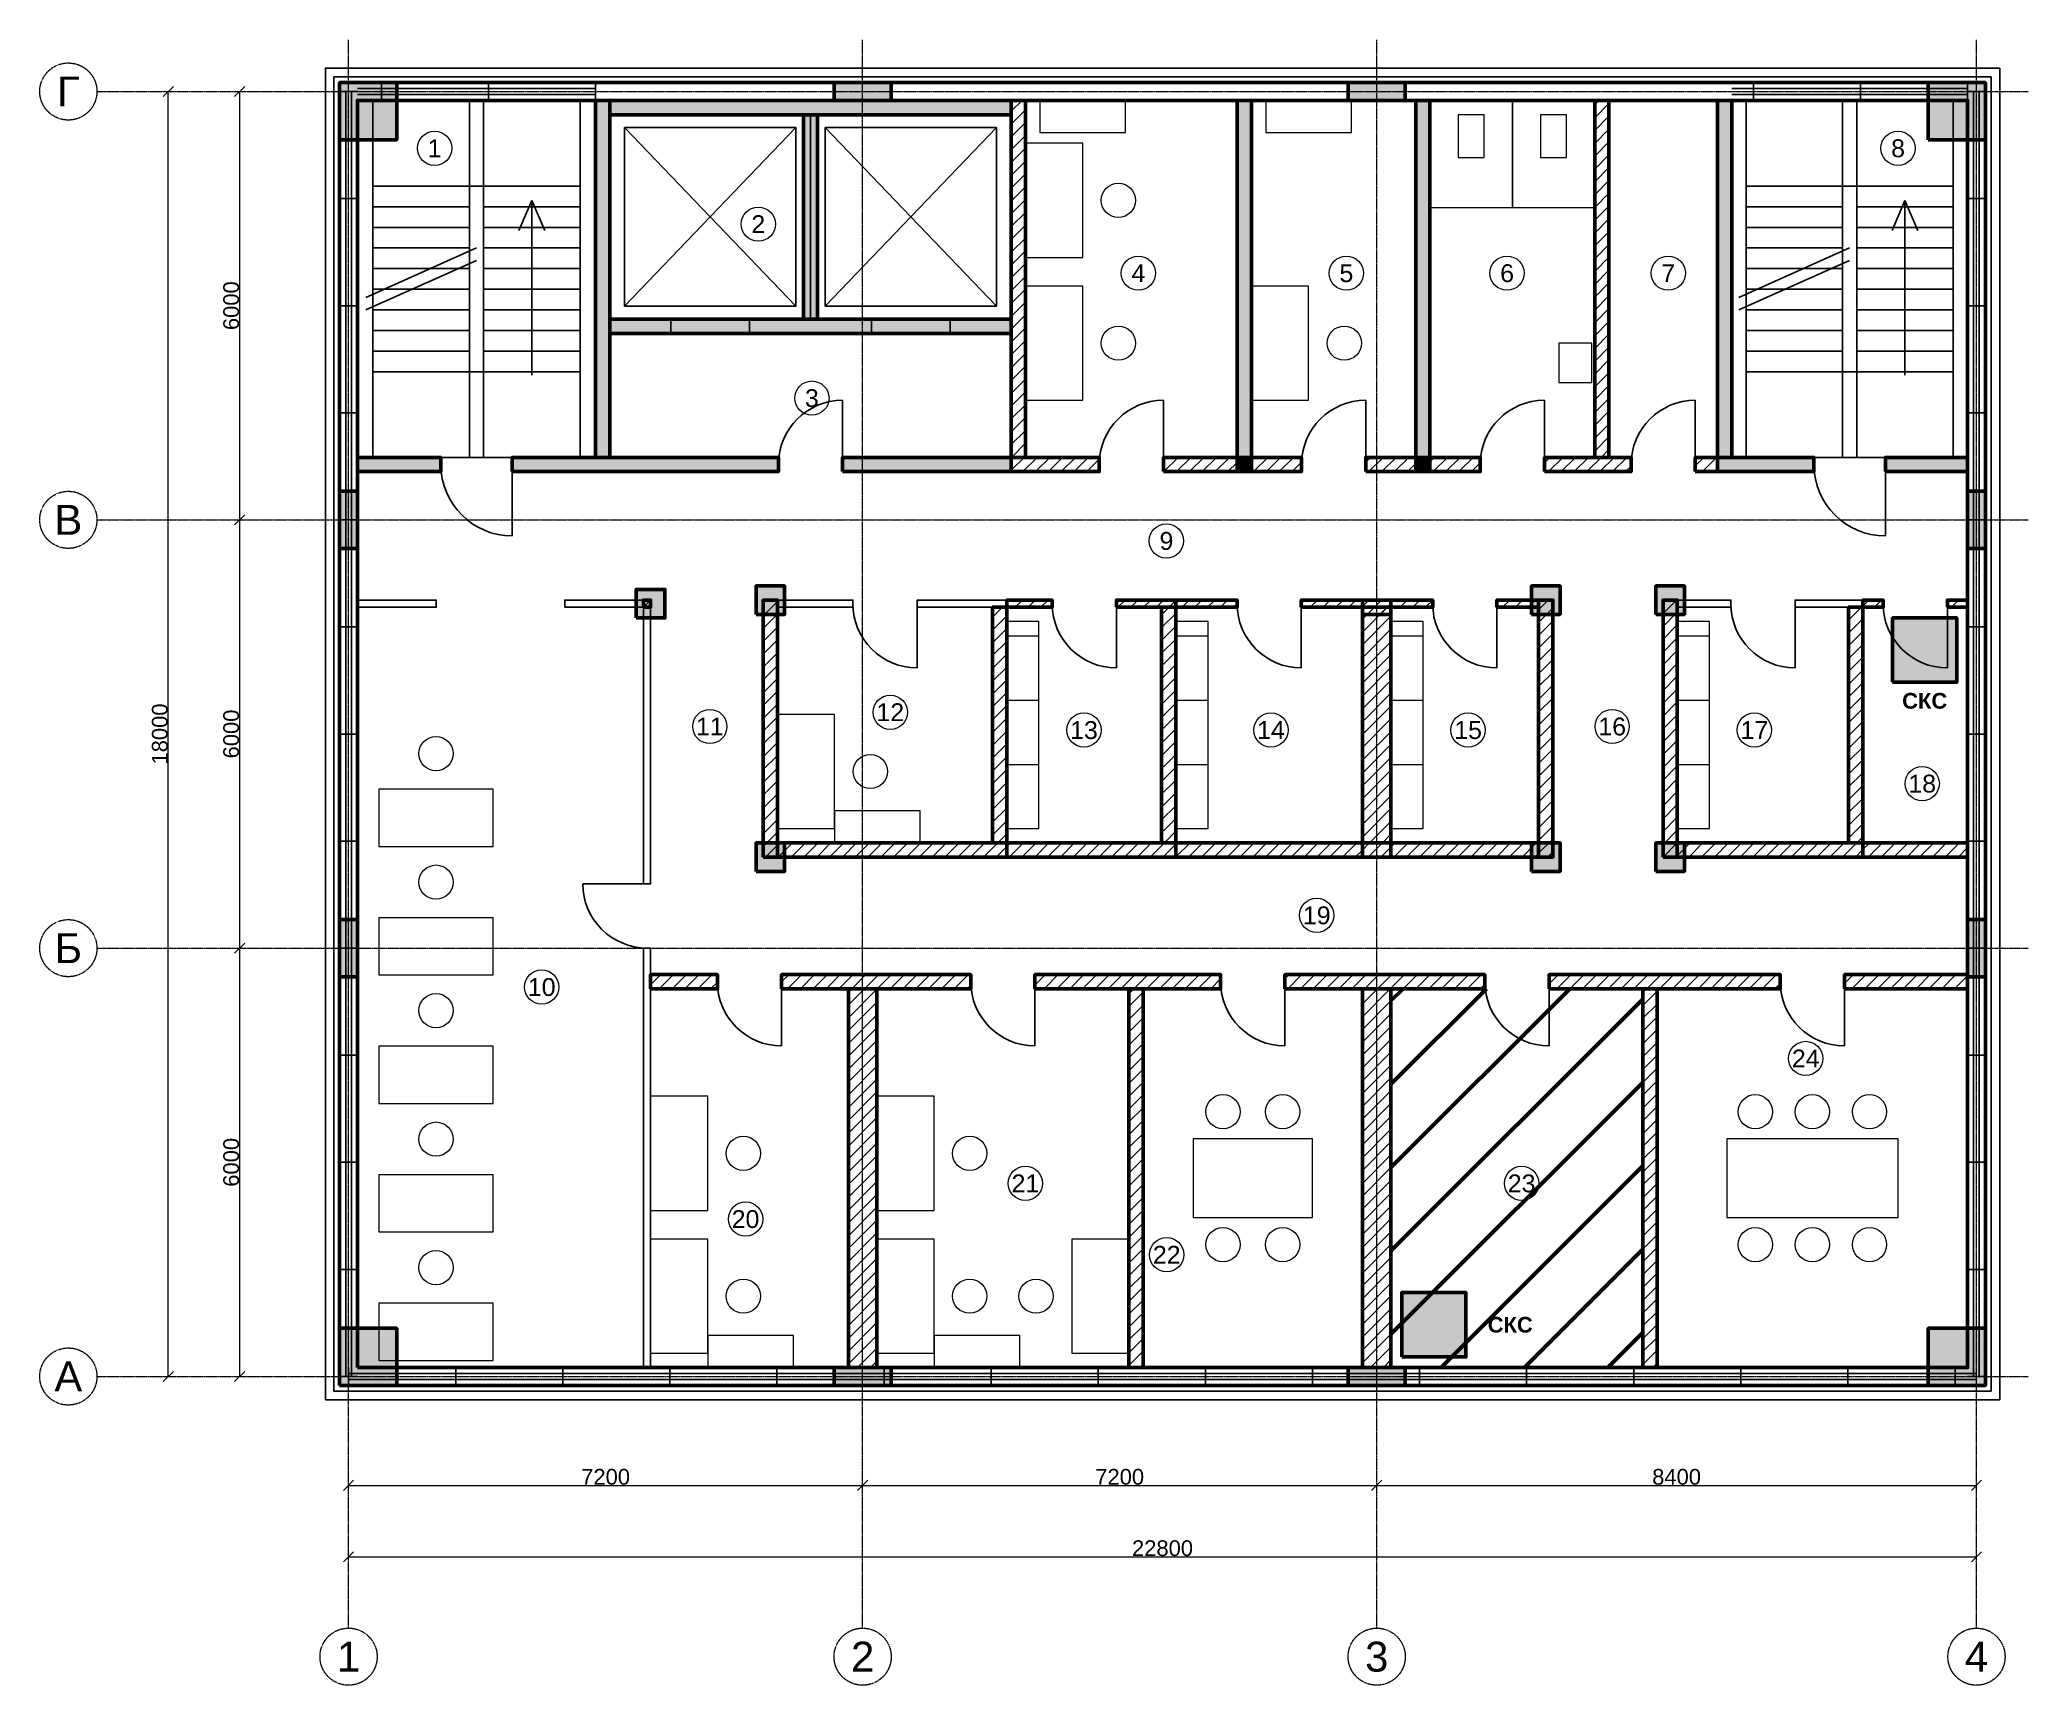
# Model space of a CAD drawing. Header units: millimetres. Extents: x -4325 to 23525, y -4325 to 18725.
import ezdxf
from ezdxf.enums import TextEntityAlignment as Align

# ---------------------------------------------------------------- set-up
doc = ezdxf.new("R2010")
doc.units = ezdxf.units.MM
doc.linetypes.add('CENTER2', pattern=[2.541, 1.587, -0.318, 0.318, -0.318])
for name, color, linetype, lineweight in [('A-ANNO-ROOM', 7, 'CONTINUOUS', 18), ('A-DIMS', 8, 'CONTINUOUS', 13), ('A-DOOR', 3, 'CONTINUOUS', 25), ('A-ELEV', 7, 'CONTINUOUS', 25), ('A-FACADE-PANEL', 8, 'CONTINUOUS', 25), ('A-FURN', 8, 'CONTINUOUS', 18), ('A-GLAZ-RIBBON', 5, 'CONTINUOUS', 25), ('A-GRID', 8, 'CENTER2', 13), ('A-HATCH', 9, 'CONTINUOUS', 9), ('A-OUTLINE', 7, 'CONTINUOUS', 50), ('A-SANI', 8, 'CONTINUOUS', 18), ('A-STAIR', 7, 'CONTINUOUS', 25), ('A-WALL-BLOCK', 9, 'CONTINUOUS', 50), ('A-WALL-GLASS', 4, 'CONTINUOUS', 25), ('A-WALL-RC', 7, 'CONTINUOUS', 50), ('E-SCS-RISER', 1, 'CONTINUOUS', 50), ('E-SERVER-ROOM', 1, 'CONTINUOUS', 50)]:
    doc.layers.add(name, color=color, linetype=linetype, lineweight=lineweight)
doc.styles.add('Arial-Bold', font='arialbd.ttf')
doc.styles.get("Standard").update_dxf_attribs({"font": 'arial.ttf'})

msp = doc.modelspace()

# ---------------------------------------------------------------- hatches: boundary and pattern name
at = {"layer": 'A-HATCH'}
h = msp.add_hatch(dxfattribs=at)
h.set_pattern_fill('ANSI31', scale=40)
h.paths.add_polyline_path([(9282, 12875), (9482, 12875), (9482, 17875), (9482, 17875), (9282, 17875), (9282, 17875)])
h = msp.add_hatch(dxfattribs=at)
h.set_pattern_fill('ANSI31', scale=40)
h.paths.add_polyline_path([(17453, 12875), (17653, 12875), (17653, 17875), (17653, 17875), (17453, 17875), (17453, 17875)])
h = msp.add_hatch(dxfattribs=at)
h.set_pattern_fill('ANSI31', scale=40)
h.paths.add_polyline_path([(9282, 12675), (10514, 12675), (10514, 12875), (9282, 12875)])
h = msp.add_hatch(dxfattribs=at)
h.set_pattern_fill('ANSI31', scale=40)
h.paths.add_polyline_path([(11414, 12675), (12445, 12675), (12445, 12875), (11414, 12875)])
h = msp.add_hatch(dxfattribs=at)
h.set_pattern_fill('ANSI31', scale=40)
h.paths.add_polyline_path([(12645, 12675), (13346, 12675), (13346, 12875), (12645, 12875)])
h = msp.add_hatch(dxfattribs=at)
h.set_pattern_fill('ANSI31', scale=40)
h.paths.add_polyline_path([(14246, 12675), (14946, 12675), (14946, 12875), (14246, 12875)])
h = msp.add_hatch(dxfattribs=at)
h.set_pattern_fill('ANSI31', scale=40)
h.paths.add_polyline_path([(15146, 12675), (15850, 12675), (15850, 12875), (15146, 12875)])
h = msp.add_hatch(dxfattribs=at)
h.set_pattern_fill('ANSI31', scale=40)
h.paths.add_polyline_path([(16750, 12675), (17962, 12675), (17962, 12875), (16750, 12875)])
h = msp.add_hatch(dxfattribs=at)
h.set_pattern_fill('ANSI31', scale=40)
h.paths.add_polyline_path([(18862, 12675), (19172, 12675), (19172, 12875), (18862, 12875)])
h = msp.add_hatch(dxfattribs=at)
h.set_pattern_fill('ANSI31', scale=40)
h.paths.add_polyline_path([(4130, 10775), (4230, 10775), (4230, 10875), (4130, 10875)])
h = msp.add_hatch(dxfattribs=at)
h.set_pattern_fill('ANSI31', scale=40)
h.paths.add_polyline_path([(5807, 7275), (6007, 7275), (6007, 10875), (5807, 10875)])
h = msp.add_hatch(dxfattribs=at)
h.set_pattern_fill('ANSI31', scale=40)
h.paths.add_polyline_path([(9220, 10775), (9854, 10775), (9854, 10875), (9220, 10875)])
h = msp.add_hatch(dxfattribs=at)
h.set_pattern_fill('ANSI31', scale=40)
h.paths.add_polyline_path([(10754, 10775), (11588, 10775), (11588, 10875), (10754, 10875)])
h = msp.add_hatch(dxfattribs=at)
h.set_pattern_fill('ANSI31', scale=40)
h.paths.add_polyline_path([(11588, 10775), (12444, 10775), (12444, 10875), (11588, 10875)])
h = msp.add_hatch(dxfattribs=at)
h.set_pattern_fill('ANSI31', scale=40)
h.paths.add_polyline_path([(13344, 10775), (14200, 10775), (14200, 10875), (13344, 10875)])
h = msp.add_hatch(dxfattribs=at)
h.set_pattern_fill('ANSI31', scale=40)
h.paths.add_polyline_path([(14200, 10675), (14600, 10675), (14600, 10875), (14200, 10875)])
h = msp.add_hatch(dxfattribs=at)
h.set_pattern_fill('ANSI31', scale=40)
h.paths.add_polyline_path([(14600, 10775), (15184, 10775), (15184, 10875), (14600, 10875)])
h = msp.add_hatch(dxfattribs=at)
h.set_pattern_fill('ANSI31', scale=40)
h.paths.add_polyline_path([(16084, 10775), (16668, 10775), (16668, 10875), (16084, 10875)])
h = msp.add_hatch(dxfattribs=at)
h.set_pattern_fill('ANSI31', scale=40)
h.paths.add_polyline_path([(16668, 7275), (16868, 7275), (16868, 10875), (16668, 10875)])
h = msp.add_hatch(dxfattribs=at)
h.set_pattern_fill('ANSI31', scale=40)
h.paths.add_polyline_path([(18410, 7275), (18610, 7275), (18610, 10875), (18410, 10875)])
h = msp.add_hatch(dxfattribs=at)
h.set_pattern_fill('ANSI31', scale=40)
h.paths.add_polyline_path([(21210, 10775), (21492, 10775), (21492, 10875), (21210, 10875)])
h = msp.add_hatch(dxfattribs=at)
h.set_pattern_fill('ANSI31', scale=40)
h.paths.add_polyline_path([(22392, 10775), (22675, 10775), (22675, 10775), (22675, 10875), (22675, 10875), (22392, 10875)])
h = msp.add_hatch(dxfattribs=at)
h.set_pattern_fill('ANSI31', scale=40)
h.paths.add_polyline_path([(9020, 7475), (9220, 7475), (9220, 10775), (9020, 10775)])
h = msp.add_hatch(dxfattribs=at)
h.set_pattern_fill('ANSI31', scale=40)
h.paths.add_polyline_path([(11388, 7475), (11588, 7475), (11588, 10775), (11388, 10775)])
h = msp.add_hatch(dxfattribs=at)
h.set_pattern_fill('ANSI31', scale=40)
h.paths.add_polyline_path([(14200, 7475), (14600, 7475), (14600, 10775), (14200, 10775)])
h = msp.add_hatch(dxfattribs=at)
h.set_pattern_fill('ANSI31', scale=40)
h.paths.add_polyline_path([(21010, 7475), (21210, 7475), (21210, 10775), (21010, 10775)])
h = msp.add_hatch(dxfattribs=at)
h.set_pattern_fill('ANSI31', scale=40)
h.paths.add_polyline_path([(6007, 7275), (9220, 7275), (9220, 7475), (6007, 7475)])
h = msp.add_hatch(dxfattribs=at)
h.set_pattern_fill('ANSI31', scale=40)
h.paths.add_polyline_path([(9220, 7275), (11588, 7275), (11588, 7475), (9220, 7475)])
h = msp.add_hatch(dxfattribs=at)
h.set_pattern_fill('ANSI31', scale=40)
h.paths.add_polyline_path([(11588, 7275), (14200, 7275), (14200, 7475), (11588, 7475)])
h = msp.add_hatch(dxfattribs=at)
h.set_pattern_fill('ANSI31', scale=40)
h.paths.add_polyline_path([(14200, 7275), (14600, 7275), (14600, 7475), (14200, 7475)])
h = msp.add_hatch(dxfattribs=at)
h.set_pattern_fill('ANSI31', scale=40)
h.paths.add_polyline_path([(14600, 7275), (16668, 7275), (16668, 7475), (14600, 7475)])
h = msp.add_hatch(dxfattribs=at)
h.set_pattern_fill('ANSI31', scale=40)
h.paths.add_polyline_path([(18610, 7275), (21210, 7275), (21210, 7475), (18610, 7475)])
h = msp.add_hatch(dxfattribs=at)
h.set_pattern_fill('ANSI31', scale=40)
h.paths.add_polyline_path([(21210, 7275), (22675, 7275), (22675, 7275), (22675, 7475), (22675, 7475), (21210, 7475)])
h = msp.add_hatch(dxfattribs=at)
h.set_pattern_fill('ANSI31', scale=40)
h.paths.add_polyline_path([(4230, 5430), (5165, 5430), (5165, 5630), (4230, 5630)])
h = msp.add_hatch(dxfattribs=at)
h.set_pattern_fill('ANSI31', scale=40)
h.paths.add_polyline_path([(6065, 5430), (8714, 5430), (8714, 5630), (6065, 5630)])
h = msp.add_hatch(dxfattribs=at)
h.set_pattern_fill('ANSI31', scale=40)
h.paths.add_polyline_path([(9614, 5430), (12214, 5430), (12214, 5630), (9614, 5630)])
h = msp.add_hatch(dxfattribs=at)
h.set_pattern_fill('ANSI31', scale=40)
h.paths.add_polyline_path([(13114, 5430), (15914, 5430), (15914, 5630), (13114, 5630)])
h = msp.add_hatch(dxfattribs=at)
h.set_pattern_fill('ANSI31', scale=40)
h.paths.add_polyline_path([(16814, 5430), (20052, 5430), (20052, 5630), (16814, 5630)])
h = msp.add_hatch(dxfattribs=at)
h.set_pattern_fill('ANSI31', scale=40)
h.paths.add_polyline_path([(20952, 5430), (22675, 5430), (22675, 5430), (22675, 5630), (22675, 5630), (20952, 5630)])
h = msp.add_hatch(dxfattribs=at)
h.set_pattern_fill('ANSI31', scale=40)
h.paths.add_polyline_path([(7000, 125), (7400, 125), (7400, 125), (7400, 5430), (7000, 5430), (7000, 125)])
h = msp.add_hatch(dxfattribs=at)
h.set_pattern_fill('ANSI31', scale=40)
h.paths.add_polyline_path([(10929, 125), (11129, 125), (11129, 125), (11129, 5430), (10929, 5430), (10929, 125)])
h = msp.add_hatch(dxfattribs=at)
h.set_pattern_fill('ANSI31', scale=40)
h.paths.add_polyline_path([(14200, 125), (14600, 125), (14600, 125), (14600, 5430), (14200, 5430), (14200, 125)])
h = msp.add_hatch(dxfattribs=at)
h.set_pattern_fill('ANSI31', scale=40)
h.paths.add_polyline_path([(18129, 125), (18329, 125), (18329, 125), (18329, 5430), (18129, 5430), (18129, 125)])
at = {"layer": 'A-WALL-RC'}
h = msp.add_hatch(color=7, dxfattribs=at)
h.dxf.hatch_style = 1
h.paths.add_polyline_path([(-125, 17325), (675, 17325), (675, 18125), (-125, 18125)])
h = msp.add_hatch(color=7, dxfattribs=at)
h.dxf.hatch_style = 1
h.paths.add_polyline_path([(6800, 17875), (7600, 17875), (7600, 18125), (6800, 18125)])
h = msp.add_hatch(color=7, dxfattribs=at)
h.dxf.hatch_style = 1
h.paths.add_polyline_path([(14000, 17875), (14800, 17875), (14800, 18125), (14000, 18125)])
h = msp.add_hatch(color=7, dxfattribs=at)
h.dxf.hatch_style = 1
h.paths.add_polyline_path([(22125, 17325), (22925, 17325), (22925, 18125), (22125, 18125)])
h = msp.add_hatch(color=7, dxfattribs=at)
h.dxf.hatch_style = 1
h.paths.add_polyline_path([(3459, 12875), (3659, 12875), (3659, 17875), (3659, 17875), (3459, 17875), (3459, 17875)])
h = msp.add_hatch(color=7, dxfattribs=at)
h.dxf.hatch_style = 1
h.paths.add_polyline_path([(3659, 17675), (9282, 17675), (9282, 17875), (9282, 17875), (3659, 17875), (3659, 17875)])
h = msp.add_hatch(color=7, dxfattribs=at)
h.dxf.hatch_style = 1
h.paths.add_polyline_path([(12445, 12875), (12645, 12875), (12645, 17875), (12645, 17875), (12445, 17875), (12445, 17875)])
h = msp.add_hatch(color=7, dxfattribs=at)
h.dxf.hatch_style = 1
h.paths.add_polyline_path([(14946, 12875), (15146, 12875), (15146, 17875), (15146, 17875), (14946, 17875), (14946, 17875)])
h = msp.add_hatch(color=7, dxfattribs=at)
h.dxf.hatch_style = 1
h.paths.add_polyline_path([(19172, 12875), (19372, 12875), (19372, 17875), (19372, 17875), (19172, 17875), (19172, 17875)])
h = msp.add_hatch(color=7, dxfattribs=at)
h.dxf.hatch_style = 1
h.paths.add_polyline_path([(6370, 14812), (6570, 14812), (6570, 17675), (6370, 17675)])
h = msp.add_hatch(color=7, dxfattribs=at)
h.dxf.hatch_style = 1
h.paths.add_polyline_path([(3659, 14612), (9282, 14612), (9282, 14812), (3659, 14812)])
h = msp.add_hatch(color=7, dxfattribs=at)
h.dxf.hatch_style = 1
h.paths.add_polyline_path([(125, 12675), (125, 12675), (1292, 12675), (1292, 12875), (125, 12875), (125, 12875)])
h = msp.add_hatch(color=7, dxfattribs=at)
h.dxf.hatch_style = 1
h.paths.add_polyline_path([(2292, 12675), (6020, 12675), (6020, 12875), (2292, 12875)])
h = msp.add_hatch(color=7, dxfattribs=at)
h.dxf.hatch_style = 1
h.paths.add_polyline_path([(6920, 12675), (9282, 12675), (9282, 12875), (6920, 12875)])
h = msp.add_hatch(color=7, dxfattribs=at)
h.dxf.hatch_style = 1
h.paths.add_polyline_path([(12445, 12675), (12645, 12675), (12645, 12875), (12445, 12875)])
h = msp.add_hatch(color=7, dxfattribs=at)
h.dxf.hatch_style = 1
h.paths.add_polyline_path([(14946, 12675), (15146, 12675), (15146, 12875), (14946, 12875)])
h = msp.add_hatch(color=7, dxfattribs=at)
h.dxf.hatch_style = 1
h.paths.add_polyline_path([(19172, 12675), (20524, 12675), (20524, 12875), (19172, 12875)])
h = msp.add_hatch(color=7, dxfattribs=at)
h.dxf.hatch_style = 1
h.paths.add_polyline_path([(21524, 12675), (22675, 12675), (22675, 12675), (22675, 12875), (22675, 12875), (21524, 12875)])
h = msp.add_hatch(color=7, dxfattribs=at)
h.dxf.hatch_style = 1
h.paths.add_polyline_path([(-125, 11600), (125, 11600), (125, 12400), (-125, 12400)])
h = msp.add_hatch(color=7, dxfattribs=at)
h.dxf.hatch_style = 1
h.paths.add_polyline_path([(22675, 11600), (22925, 11600), (22925, 12400), (22675, 12400)])
h = msp.add_hatch(color=7, dxfattribs=at)
h.dxf.hatch_style = 1
h.paths.add_polyline_path([(4030, 10625), (4430, 10625), (4430, 11025), (4030, 11025)])
h = msp.add_hatch(color=7, dxfattribs=at)
h.dxf.hatch_style = 1
h.paths.add_polyline_path([(5707, 10675), (6107, 10675), (6107, 11075), (5707, 11075)])
h = msp.add_hatch(color=7, dxfattribs=at)
h.dxf.hatch_style = 1
h.paths.add_polyline_path([(16568, 10675), (16968, 10675), (16968, 11075), (16568, 11075)])
h = msp.add_hatch(color=7, dxfattribs=at)
h.dxf.hatch_style = 1
h.paths.add_polyline_path([(18310, 10675), (18710, 10675), (18710, 11075), (18310, 11075)])
h = msp.add_hatch(color=7, dxfattribs=at)
h.dxf.hatch_style = 1
h.paths.add_polyline_path([(5707, 7075), (6107, 7075), (6107, 7475), (5707, 7475)])
h = msp.add_hatch(color=7, dxfattribs=at)
h.dxf.hatch_style = 1
h.paths.add_polyline_path([(16568, 7075), (16968, 7075), (16968, 7475), (16568, 7475)])
h = msp.add_hatch(color=7, dxfattribs=at)
h.dxf.hatch_style = 1
h.paths.add_polyline_path([(18310, 7075), (18710, 7075), (18710, 7475), (18310, 7475)])
h = msp.add_hatch(color=7, dxfattribs=at)
h.dxf.hatch_style = 1
h.paths.add_polyline_path([(-125, 5600), (125, 5600), (125, 6400), (-125, 6400)])
h = msp.add_hatch(color=7, dxfattribs=at)
h.dxf.hatch_style = 1
h.paths.add_polyline_path([(22675, 5600), (22925, 5600), (22925, 6400), (22675, 6400)])
h = msp.add_hatch(color=7, dxfattribs=at)
h.dxf.hatch_style = 1
h.paths.add_polyline_path([(-125, -125), (675, -125), (675, 675), (-125, 675)])
h = msp.add_hatch(color=7, dxfattribs=at)
h.dxf.hatch_style = 1
h.paths.add_polyline_path([(22125, -125), (22925, -125), (22925, 675), (22125, 675)])
h = msp.add_hatch(color=7, dxfattribs=at)
h.dxf.hatch_style = 1
h.paths.add_polyline_path([(6800, -125), (7600, -125), (7600, 125), (6800, 125)])
h = msp.add_hatch(color=7, dxfattribs=at)
h.dxf.hatch_style = 1
h.paths.add_polyline_path([(14000, -125), (14800, -125), (14800, 125), (14000, 125)])
at = {"layer": 'E-SCS-RISER'}
h = msp.add_hatch(color=7, dxfattribs=at)
h.dxf.hatch_style = 1
h.paths.add_polyline_path([(21625, 9725), (22525, 9725), (22525, 10625), (21625, 10625)])
h = msp.add_hatch(color=7, dxfattribs=at)
h.dxf.hatch_style = 1
h.paths.add_polyline_path([(14750, 275), (15650, 275), (15650, 1175), (14750, 1175)])
at = {"layer": 'E-SERVER-ROOM'}
h = msp.add_hatch(dxfattribs=at)
h.set_pattern_fill('ANSI31', scale=260)
h.paths.add_polyline_path([(14600, 125), (18129, 125), (18129, 5430), (14600, 5430)])

# ---------------------------------------------------------------- linework, layer by layer
at = {"layer": 'A-ANNO-ROOM'}
for centre in [(1205, 17205), (21702, 17205), (5739, 16142), (11062, 15455), (13975, 15455), (16226, 15455), (18483, 15455), (6489, 13705), (11455, 11705), (7587, 9305), (5060, 9105), (10300, 9055), (12918, 9055), (15680, 9055), (17698, 9105), (19690, 9055), (22040, 8305), (13560, 6460), (2705, 5455), (20409, 4455), (9480, 2705), (16430, 2705), (5560, 2205), (11459, 1705)]:
    msp.add_circle(centre, 240, dxfattribs=at)
at = {"layer": 'A-DIMS'}
for p, q in [((-2596, 17929), (-2454, 18071)), ((-2525, 0), (-2525, 18000)), ((-1596, 17929), (-1454, 18071)), ((-1525, 12000), (-1525, 18000)), ((-1596, 11929), (-1454, 12071)), ((-1596, 11929), (-1454, 12071)), ((-1525, 6000), (-1525, 12000)), ((-1596, 5929), (-1454, 6071)), ((-1596, 5929), (-1454, 6071)), ((-1525, 0), (-1525, 6000)), ((-2596, -71), (-2454, 71)), ((-1596, -71), (-1454, 71)), ((-71, -1596), (71, -1454)), ((0, -1525), (7200, -1525)), ((7129, -1596), (7271, -1454)), ((7129, -1596), (7271, -1454)), ((7200, -1525), (14400, -1525)), ((14329, -1596), (14471, -1454)), ((14329, -1596), (14471, -1454)), ((14400, -1525), (22800, -1525)), ((22729, -1596), (22871, -1454)), ((-71, -2596), (71, -2454)), ((22729, -2596), (22871, -2454)), ((0, -2525), (22800, -2525))]:
    msp.add_line(p, q, dxfattribs=at)
at = {"layer": 'A-DOOR'}
for p, q in [((4515, 14612), (4515, 14812)), ((5615, 14612), (5615, 14812)), ((7326, 14612), (7326, 14812)), ((8426, 14612), (8426, 14812)), ((6920, 12775), (6920, 13675)), ((11414, 12775), (11414, 13675)), ((14246, 12775), (14246, 13675)), ((16750, 12775), (16750, 13675)), ((18862, 12775), (18862, 13675)), ((1292, 12675), (1292, 12875)), ((2292, 12675), (2292, 12875)), ((6020, 12675), (6020, 12875)), ((6920, 12675), (6920, 12875)), ((10514, 12675), (10514, 12875)), ((11414, 12675), (11414, 12875)), ((13346, 12675), (13346, 12875)), ((14246, 12675), (14246, 12875)), ((15850, 12675), (15850, 12875)), ((16750, 12675), (16750, 12875)), ((17962, 12675), (17962, 12875)), ((18862, 12675), (18862, 12875)), ((20524, 12675), (20524, 12875)), ((21524, 12675), (21524, 12875)), ((2292, 12775), (2292, 11775)), ((21524, 12775), (21524, 11775)), ((1228, 10775), (1228, 10875)), ((3028, 10775), (3028, 10875)), ((7064, 10775), (7064, 10875)), ((7964, 10775), (7964, 10875)), ((9854, 10775), (9854, 10875)), ((10754, 10775), (10754, 10875)), ((12444, 10775), (12444, 10875)), ((13344, 10775), (13344, 10875)), ((15184, 10775), (15184, 10875)), ((16084, 10775), (16084, 10875)), ((19360, 10775), (19360, 10875)), ((20260, 10775), (20260, 10875)), ((21492, 10775), (21492, 10875)), ((22392, 10775), (22392, 10875)), ((7964, 10825), (7964, 9925)), ((10754, 10825), (10754, 9925)), ((13344, 10825), (13344, 9925)), ((16084, 10825), (16084, 9925)), ((20260, 10825), (20260, 9925)), ((22392, 10825), (22392, 9925)), ((4180, 6902), (3280, 6902)), ((4130, 6902), (4230, 6902)), ((4130, 6002), (4230, 6002)), ((5165, 5430), (5165, 5630)), ((6065, 5430), (6065, 5630)), ((8714, 5430), (8714, 5630)), ((9614, 5430), (9614, 5630)), ((12214, 5430), (12214, 5630)), ((13114, 5430), (13114, 5630)), ((15914, 5430), (15914, 5630)), ((16814, 5430), (16814, 5630)), ((20052, 5430), (20052, 5630)), ((20952, 5430), (20952, 5630)), ((6065, 5530), (6065, 4630)), ((9614, 5530), (9614, 4630)), ((13114, 5530), (13114, 4630)), ((16814, 5530), (16814, 4630)), ((20952, 5530), (20952, 4630))]:
    msp.add_line(p, q, dxfattribs=at)
for centre, radius, start, end in [((6920, 12775), 900, 90, 180), ((11414, 12775), 900, 90, 180), ((14246, 12775), 900, 90, 180), ((16750, 12775), 900, 90, 180), ((18862, 12775), 900, 90, 180), ((2292, 12775), 1000, 180, -90), ((21524, 12775), 1000, 180, -90), ((7964, 10825), 900, 180, -90), ((10754, 10825), 900, 180, -90), ((13344, 10825), 900, 180, -90), ((16084, 10825), 900, 180, -90), ((20260, 10825), 900, 180, -90), ((22392, 10825), 900, 180, -90), ((4180, 6902), 900, 180, -90), ((6065, 5530), 900, 180, -90), ((9614, 5530), 900, 180, -90), ((13114, 5530), 900, 180, -90), ((16814, 5530), 900, 180, -90), ((20952, 5530), 900, 180, -90)]:
    msp.add_arc(centre, radius, start, end, dxfattribs=at)
at = {"layer": 'A-ELEV'}
for p, q in [((6470, 14812), (6470, 17675)), ((3865, 14994), (6265, 17494)), ((3865, 17494), (6265, 14994)), ((6676, 14994), (9076, 17494)), ((6676, 17494), (9076, 14994))]:
    msp.add_line(p, q, dxfattribs=at)
for points in [[(3865, 14994), (6265, 14994), (6265, 17494), (3865, 17494)], [(6676, 14994), (9076, 14994), (9076, 17494), (6676, 17494)]]:
    msp.add_lwpolyline(points, close=True, dxfattribs=at)
at = {"layer": 'A-FACADE-PANEL'}
for points in [[(-325, -325), (23125, -325), (23125, 18325), (-325, 18325)], [(-205, -205), (23005, -205), (23005, 18205), (-205, 18205)]]:
    msp.add_lwpolyline(points, close=True, dxfattribs=at)
at = {"layer": 'A-FURN'}
for p, q in [((9220, 10375), (9670, 10375)), ((11588, 10375), (12038, 10375)), ((14600, 10375), (15050, 10375)), ((18610, 10375), (19060, 10375)), ((9220, 9475), (9670, 9475)), ((11588, 9475), (12038, 9475)), ((14600, 9475), (15050, 9475)), ((18610, 9475), (19060, 9475)), ((9220, 8575), (9670, 8575)), ((11588, 8575), (12038, 8575)), ((14600, 8575), (15050, 8575)), ((18610, 8575), (19060, 8575))]:
    msp.add_line(p, q, dxfattribs=at)
for points in [[(9682, 17425), (10882, 17425), (10882, 17875), (9682, 17875)], [(12845, 17425), (14045, 17425), (14045, 17875), (12845, 17875)], [(9482, 15675), (10282, 15675), (10282, 17275), (9482, 17275)], [(9482, 13675), (10282, 13675), (10282, 15275), (9482, 15275)], [(12645, 13675), (13445, 13675), (13445, 15275), (12645, 15275)], [(9220, 7675), (9670, 7675), (9670, 10575), (9220, 10575)], [(11588, 7675), (12038, 7675), (12038, 10575), (11588, 10575)], [(14600, 7675), (15050, 7675), (15050, 10575), (14600, 10575)], [(18610, 7675), (19060, 7675), (19060, 10575), (18610, 10575)], [(6007, 7675), (6807, 7675), (6807, 9275), (6007, 9275)], [(425, 7425), (2025, 7425), (2025, 8225), (425, 8225)], [(6807, 7475), (8007, 7475), (8007, 7925), (6807, 7925)], [(425, 5625), (2025, 5625), (2025, 6425), (425, 6425)], [(425, 3825), (2025, 3825), (2025, 4625), (425, 4625)], [(4230, 2325), (5030, 2325), (5030, 3925), (4230, 3925)], [(7400, 2325), (8200, 2325), (8200, 3925), (7400, 3925)], [(11829, 2228), (13500, 2228), (13500, 3328), (11829, 3328)], [(19302, 2228), (21702, 2228), (21702, 3328), (19302, 3328)], [(425, 2025), (2025, 2025), (2025, 2825), (425, 2825)], [(4230, 325), (5030, 325), (5030, 1925), (4230, 1925)], [(7400, 325), (8200, 325), (8200, 1925), (7400, 1925)], [(10129, 325), (10929, 325), (10929, 1925), (10129, 1925)], [(425, 225), (2025, 225), (2025, 1025), (425, 1025)], [(5030, 125), (6230, 125), (6230, 575), (5030, 575)], [(8200, 125), (9400, 125), (9400, 575), (8200, 575)]]:
    msp.add_lwpolyline(points, close=True, dxfattribs=at)
for centre in [(10782, 16475), (10782, 14475), (13945, 14475), (1225, 8725), (7307, 8475), (1225, 6925), (1225, 5125), (12247, 3708), (13082, 3708), (19702, 3708), (20502, 3708), (21302, 3708), (1225, 3325), (5530, 3125), (8700, 3125), (12247, 1848), (13082, 1848), (19702, 1848), (20502, 1848), (21302, 1848), (1225, 1525), (5530, 1125), (8700, 1125), (9629, 1125)]:
    msp.add_circle(centre, 240, dxfattribs=at)
at = {"layer": 'A-GLAZ-RIBBON'}
for p, q in [((459, 17875), (459, 18125)), ((1959, 17875), (1959, 18125)), ((3459, 17875), (3459, 18125)), ((19675, 17875), (19675, 18125)), ((21175, 17875), (21175, 18125)), ((22675, 17875), (22675, 18125)), ((125, 18000), (-125, 18000)), ((-40, 18000), (-40, 0)), ((40, 18000), (40, 0)), ((3459, 18040), (125, 18040)), ((3459, 17960), (125, 17960)), ((22675, 18040), (19372, 18040)), ((22675, 17960), (19372, 17960)), ((22675, 18000), (22925, 18000)), ((22760, 0), (22760, 18000)), ((22840, 0), (22840, 18000)), ((125, 16500), (-125, 16500)), ((22675, 16500), (22925, 16500)), ((125, 15000), (-125, 15000)), ((22675, 15000), (22925, 15000)), ((125, 13500), (-125, 13500)), ((22675, 13500), (22925, 13500)), ((125, 12000), (-125, 12000)), ((22675, 12000), (22925, 12000)), ((125, 10500), (-125, 10500)), ((22675, 10500), (22925, 10500)), ((125, 9000), (-125, 9000)), ((22675, 9000), (22925, 9000)), ((125, 7500), (-125, 7500)), ((22675, 7500), (22925, 7500)), ((125, 6000), (-125, 6000)), ((22675, 6000), (22925, 6000)), ((125, 4500), (-125, 4500)), ((22675, 4500), (22925, 4500)), ((125, 3000), (-125, 3000)), ((22675, 3000), (22925, 3000)), ((125, 1500), (-125, 1500)), ((22675, 1500), (22925, 1500)), ((125, 0), (-125, 0)), ((0, 125), (0, -125)), ((0, 40), (22800, 40)), ((1500, 125), (1500, -125)), ((3000, 125), (3000, -125)), ((4500, 125), (4500, -125)), ((6000, 125), (6000, -125)), ((7500, 125), (7500, -125)), ((9000, 125), (9000, -125)), ((10500, 125), (10500, -125)), ((12000, 125), (12000, -125)), ((13500, 125), (13500, -125)), ((15000, 125), (15000, -125)), ((16500, 125), (16500, -125)), ((18000, 125), (18000, -125)), ((19500, 125), (19500, -125)), ((21000, 125), (21000, -125)), ((22500, 125), (22500, -125)), ((22675, 0), (22925, 0)), ((0, -40), (22800, -40))]:
    msp.add_line(p, q, dxfattribs=at)
at = {"layer": 'A-GRID'}
for p, q in [((0, -3525), (0, 18725)), ((7200, -3525), (7200, 18725)), ((14400, -3525), (14400, 18725)), ((22800, -3525), (22800, 18725)), ((-3525, 18000), (23525, 18000)), ((-3525, 12000), (23525, 12000)), ((-3525, 6000), (23525, 6000)), ((-3525, 0), (23525, 0))]:
    msp.add_line(p, q, dxfattribs=at)
for centre in [(-3925, 18000), (-3925, 12000), (-3925, 6000), (-3925, 0), (0, -3925), (7200, -3925), (14400, -3925), (22800, -3925)]:
    msp.add_circle(centre, 400, dxfattribs=at)
at = {"layer": 'A-OUTLINE'}
for points in [[(-125, -125), (22925, -125), (22925, 18125), (-125, 18125)], [(125, 125), (22675, 125), (22675, 17875), (125, 17875)]]:
    msp.add_lwpolyline(points, close=True, dxfattribs=at)
at = {"layer": 'A-SANI'}
for points in [[(15146, 16375), (16300, 16375), (16300, 17875), (15146, 17875)], [(16300, 16375), (17453, 16375), (17453, 17875), (16300, 17875)], [(15543, 17075), (15903, 17075), (15903, 17675), (15543, 17675)], [(16696, 17075), (17056, 17075), (17056, 17675), (16696, 17675)], [(16953, 13925), (17413, 13925), (17413, 14475), (16953, 14475)]]:
    msp.add_lwpolyline(points, close=True, dxfattribs=at)
at = {"layer": 'A-STAIR'}
for p, q in [((342, 16675), (1692, 16675)), ((342, 16675), (3242, 16675)), ((1892, 16675), (3242, 16675)), ((2567, 16475), (2387, 16055)), ((2567, 14025), (2567, 16475)), ((2567, 16475), (2747, 16055)), ((19574, 16675), (20924, 16675)), ((19574, 16675), (22474, 16675)), ((21124, 16675), (22474, 16675)), ((21798, 16475), (21618, 16055)), ((21798, 14025), (21798, 16475)), ((21798, 16475), (21978, 16055)), ((342, 16386), (1692, 16386)), ((1892, 16386), (3242, 16386)), ((19574, 16386), (20924, 16386)), ((21124, 16386), (22474, 16386)), ((342, 16097), (1692, 16097)), ((1892, 16097), (3242, 16097)), ((19574, 16097), (20924, 16097)), ((21124, 16097), (22474, 16097)), ((242, 15115), (1792, 15808)), ((242, 14942), (1792, 15635)), ((342, 15808), (1692, 15808)), ((1892, 15808), (3242, 15808)), ((19474, 15115), (21024, 15808)), ((19474, 14942), (21024, 15635)), ((19574, 15808), (20924, 15808)), ((21124, 15808), (22474, 15808)), ((342, 15519), (1692, 15519)), ((1892, 15519), (3242, 15519)), ((19574, 15519), (20924, 15519)), ((21124, 15519), (22474, 15519)), ((342, 15231), (1692, 15231)), ((1892, 15231), (3242, 15231)), ((19574, 15231), (20924, 15231)), ((21124, 15231), (22474, 15231)), ((342, 14942), (1692, 14942)), ((1892, 14942), (3242, 14942)), ((19574, 14942), (20924, 14942)), ((21124, 14942), (22474, 14942)), ((342, 14653), (1692, 14653)), ((1892, 14653), (3242, 14653)), ((19574, 14653), (20924, 14653)), ((21124, 14653), (22474, 14653)), ((342, 14364), (1692, 14364)), ((1892, 14364), (3242, 14364)), ((19574, 14364), (20924, 14364)), ((21124, 14364), (22474, 14364)), ((342, 14075), (3242, 14075)), ((19574, 14075), (22474, 14075))]:
    msp.add_line(p, q, dxfattribs=at)
for points in [[(342, 12875), (1692, 12875), (1692, 17875), (342, 17875)], [(1692, 12875), (1892, 12875), (1892, 17875), (1692, 17875)], [(1892, 12875), (3242, 12875), (3242, 17875), (1892, 17875)], [(19574, 12875), (20924, 12875), (20924, 17875), (19574, 17875)], [(20924, 12875), (21124, 12875), (21124, 17875), (20924, 17875)], [(21124, 12875), (22474, 12875), (22474, 17875), (21124, 17875)]]:
    msp.add_lwpolyline(points, close=True, dxfattribs=at)
at = {"layer": 'A-WALL-BLOCK'}
for points in [[(9282, 12875), (9482, 12875), (9482, 17875), (9482, 17875), (9282, 17875), (9282, 17875)], [(17453, 12875), (17653, 12875), (17653, 17875), (17653, 17875), (17453, 17875), (17453, 17875)], [(9282, 12675), (10514, 12675), (10514, 12875), (9282, 12875)], [(11414, 12675), (12445, 12675), (12445, 12875), (11414, 12875)], [(12645, 12675), (13346, 12675), (13346, 12875), (12645, 12875)], [(14246, 12675), (14946, 12675), (14946, 12875), (14246, 12875)], [(15146, 12675), (15850, 12675), (15850, 12875), (15146, 12875)], [(16750, 12675), (17962, 12675), (17962, 12875), (16750, 12875)], [(18862, 12675), (19172, 12675), (19172, 12875), (18862, 12875)], [(4130, 10775), (4230, 10775), (4230, 10875), (4130, 10875)], [(5807, 7275), (6007, 7275), (6007, 10875), (5807, 10875)], [(9220, 10775), (9854, 10775), (9854, 10875), (9220, 10875)], [(10754, 10775), (11588, 10775), (11588, 10875), (10754, 10875)], [(11588, 10775), (12444, 10775), (12444, 10875), (11588, 10875)], [(13344, 10775), (14200, 10775), (14200, 10875), (13344, 10875)], [(14200, 10675), (14600, 10675), (14600, 10875), (14200, 10875)], [(14600, 10775), (15184, 10775), (15184, 10875), (14600, 10875)], [(16084, 10775), (16668, 10775), (16668, 10875), (16084, 10875)], [(16668, 7275), (16868, 7275), (16868, 10875), (16668, 10875)], [(18410, 7275), (18610, 7275), (18610, 10875), (18410, 10875)], [(21210, 10775), (21492, 10775), (21492, 10875), (21210, 10875)], [(22392, 10775), (22675, 10775), (22675, 10775), (22675, 10875), (22675, 10875), (22392, 10875)], [(9020, 7475), (9220, 7475), (9220, 10775), (9020, 10775)], [(11388, 7475), (11588, 7475), (11588, 10775), (11388, 10775)], [(14200, 7475), (14600, 7475), (14600, 10775), (14200, 10775)], [(21010, 7475), (21210, 7475), (21210, 10775), (21010, 10775)], [(6007, 7275), (9220, 7275), (9220, 7475), (6007, 7475)], [(9220, 7275), (11588, 7275), (11588, 7475), (9220, 7475)], [(11588, 7275), (14200, 7275), (14200, 7475), (11588, 7475)], [(14200, 7275), (14600, 7275), (14600, 7475), (14200, 7475)], [(14600, 7275), (16668, 7275), (16668, 7475), (14600, 7475)], [(18610, 7275), (21210, 7275), (21210, 7475), (18610, 7475)], [(21210, 7275), (22675, 7275), (22675, 7275), (22675, 7475), (22675, 7475), (21210, 7475)], [(4230, 5430), (5165, 5430), (5165, 5630), (4230, 5630)], [(6065, 5430), (8714, 5430), (8714, 5630), (6065, 5630)], [(9614, 5430), (12214, 5430), (12214, 5630), (9614, 5630)], [(13114, 5430), (15914, 5430), (15914, 5630), (13114, 5630)], [(16814, 5430), (20052, 5430), (20052, 5630), (16814, 5630)], [(20952, 5430), (22675, 5430), (22675, 5430), (22675, 5630), (22675, 5630), (20952, 5630)], [(7000, 125), (7400, 125), (7400, 125), (7400, 5430), (7000, 5430), (7000, 125)], [(10929, 125), (11129, 125), (11129, 125), (11129, 5430), (10929, 5430), (10929, 125)], [(14200, 125), (14600, 125), (14600, 125), (14600, 5430), (14200, 5430), (14200, 125)], [(18129, 125), (18329, 125), (18329, 125), (18329, 5430), (18129, 5430), (18129, 125)]]:
    msp.add_lwpolyline(points, close=True, dxfattribs=at)
at = {"layer": 'A-WALL-GLASS'}
for points in [[(125, 10775), (125, 10775), (1228, 10775), (1228, 10875), (125, 10875), (125, 10875)], [(3028, 10775), (4130, 10775), (4130, 10875), (3028, 10875)], [(6007, 10775), (7064, 10775), (7064, 10875), (6007, 10875)], [(7964, 10775), (9220, 10775), (9220, 10875), (7964, 10875)], [(18610, 10775), (19360, 10775), (19360, 10875), (18610, 10875)], [(20260, 10775), (21210, 10775), (21210, 10875), (20260, 10875)], [(4130, 6902), (4230, 6902), (4230, 10775), (4130, 10775)], [(4130, 125), (4230, 125), (4230, 125), (4230, 6002), (4130, 6002), (4130, 125)]]:
    msp.add_lwpolyline(points, close=True, dxfattribs=at)
at = {"layer": 'A-WALL-RC'}
for points in [[(-125, 17325), (675, 17325), (675, 18125), (-125, 18125)], [(6800, 17875), (7600, 17875), (7600, 18125), (6800, 18125)], [(14000, 17875), (14800, 17875), (14800, 18125), (14000, 18125)], [(22125, 17325), (22925, 17325), (22925, 18125), (22125, 18125)], [(3459, 12875), (3659, 12875), (3659, 17875), (3659, 17875), (3459, 17875), (3459, 17875)], [(3659, 17675), (9282, 17675), (9282, 17875), (9282, 17875), (3659, 17875), (3659, 17875)], [(12445, 12875), (12645, 12875), (12645, 17875), (12645, 17875), (12445, 17875), (12445, 17875)], [(14946, 12875), (15146, 12875), (15146, 17875), (15146, 17875), (14946, 17875), (14946, 17875)], [(19172, 12875), (19372, 12875), (19372, 17875), (19372, 17875), (19172, 17875), (19172, 17875)], [(6370, 14812), (6570, 14812), (6570, 17675), (6370, 17675)], [(3659, 14612), (9282, 14612), (9282, 14812), (3659, 14812)], [(125, 12675), (125, 12675), (1292, 12675), (1292, 12875), (125, 12875), (125, 12875)], [(2292, 12675), (6020, 12675), (6020, 12875), (2292, 12875)], [(6920, 12675), (9282, 12675), (9282, 12875), (6920, 12875)], [(12445, 12675), (12645, 12675), (12645, 12875), (12445, 12875)], [(14946, 12675), (15146, 12675), (15146, 12875), (14946, 12875)], [(19172, 12675), (20524, 12675), (20524, 12875), (19172, 12875)], [(21524, 12675), (22675, 12675), (22675, 12675), (22675, 12875), (22675, 12875), (21524, 12875)], [(-125, 11600), (125, 11600), (125, 12400), (-125, 12400)], [(22675, 11600), (22925, 11600), (22925, 12400), (22675, 12400)], [(4030, 10625), (4430, 10625), (4430, 11025), (4030, 11025)], [(5707, 10675), (6107, 10675), (6107, 11075), (5707, 11075)], [(16568, 10675), (16968, 10675), (16968, 11075), (16568, 11075)], [(18310, 10675), (18710, 10675), (18710, 11075), (18310, 11075)], [(5707, 7075), (6107, 7075), (6107, 7475), (5707, 7475)], [(16568, 7075), (16968, 7075), (16968, 7475), (16568, 7475)], [(18310, 7075), (18710, 7075), (18710, 7475), (18310, 7475)], [(-125, 5600), (125, 5600), (125, 6400), (-125, 6400)], [(22675, 5600), (22925, 5600), (22925, 6400), (22675, 6400)], [(-125, -125), (675, -125), (675, 675), (-125, 675)], [(22125, -125), (22925, -125), (22925, 675), (22125, 675)], [(6800, -125), (7600, -125), (7600, 125), (6800, 125)], [(14000, -125), (14800, -125), (14800, 125), (14000, 125)]]:
    msp.add_lwpolyline(points, close=True, dxfattribs=at)
at = {"layer": 'E-SCS-RISER'}
for points in [[(21625, 9725), (22525, 9725), (22525, 10625), (21625, 10625)], [(14750, 275), (15650, 275), (15650, 1175), (14750, 1175)]]:
    msp.add_lwpolyline(points, close=True, dxfattribs=at)

# ---------------------------------------------------------------- texts
at = {"layer": 'A-ANNO-ROOM'}
for s, p in [('1', (1205, 17205)), ('8', (21702, 17205)), ('2', (5739, 16142)), ('4', (11062, 15455)), ('5', (13975, 15455)), ('6', (16226, 15455)), ('7', (18483, 15455)), ('3', (6489, 13705)), ('9', (11455, 11705)), ('11', (5060, 9105)), ('12', (7587, 9305)), ('16', (17698, 9105)), ('13', (10300, 9055)), ('14', (12918, 9055)), ('15', (15680, 9055)), ('17', (19690, 9055)), ('18', (22040, 8305)), ('19', (13560, 6460)), ('10', (2705, 5455)), ('24', (20409, 4455)), ('21', (9480, 2705)), ('23', (16430, 2705)), ('20', (5560, 2205)), ('22', (11459, 1705))]:
    msp.add_text(s, height=250, dxfattribs=at).set_placement(p, align=Align.MIDDLE_CENTER)
at = {"layer": 'A-DIMS'}
for s, p in [('6000', (-1645, 15000)), ('18000', (-2645, 9000)), ('6000', (-1645, 9000)), ('6000', (-1645, 3000))]:
    msp.add_text(s, height=220, rotation=90, dxfattribs=at).set_placement(p, align=Align.MIDDLE_CENTER)
for s, p in [('7200', (3600, -1405)), ('7200', (10800, -1405)), ('8400', (18600, -1405)), ('22800', (11400, -2405))]:
    msp.add_text(s, height=220, dxfattribs=at).set_placement(p, align=Align.MIDDLE_CENTER)
at = {"layer": 'A-GRID'}
for s, p in [('Г', (-3925, 18000)), ('В', (-3925, 12000)), ('Б', (-3925, 6000)), ('А', (-3925, 0)), ('1', (0, -3925)), ('2', (7200, -3925)), ('3', (14400, -3925)), ('4', (22800, -3925))]:
    msp.add_text(s, height=420, dxfattribs=at).set_placement(p, align=Align.MIDDLE_CENTER)
at = {"layer": 'E-SCS-RISER', "style": 'Arial-Bold'}
for p in [(22075, 9465), (16270, 725)]:
    msp.add_text('СКС', height=220, dxfattribs=at).set_placement(p, align=Align.MIDDLE_CENTER)

doc.saveas('drawing.dxf')
